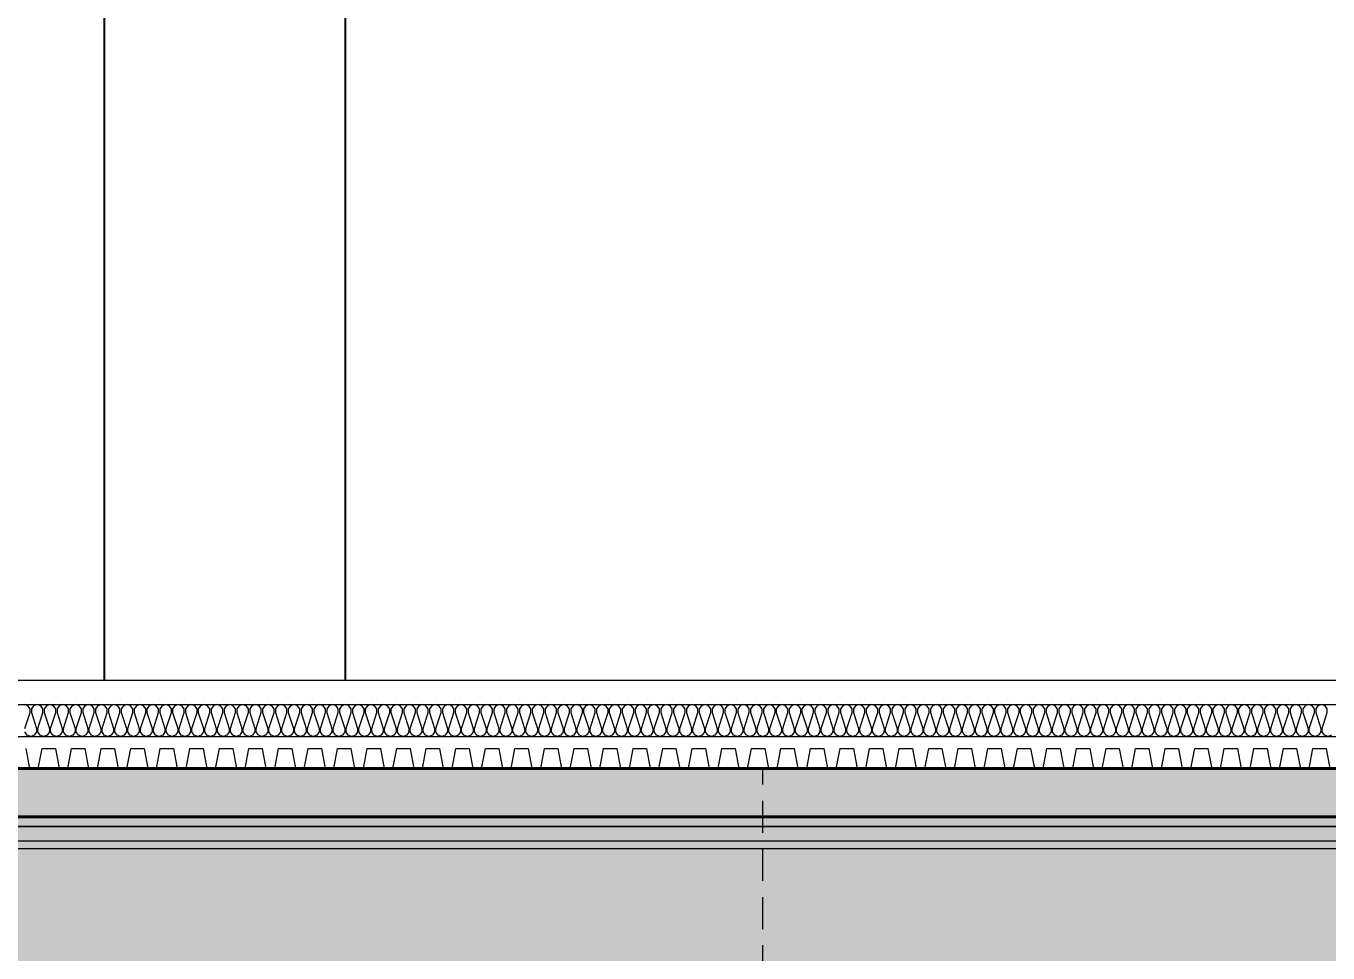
# Model space of a CAD drawing. Header units: millimetres. Extents: x 0 to 420000, y 0 to 297000.
# Drawn here: x 132773 to 140883, y 22752 to 28526 of the extents above; entities that cross this region are included whole.
import ezdxf
from ezdxf.enums import TextEntityAlignment as Align

# ---------------------------------------------------------------- set-up
doc = ezdxf.new("R2010")
doc.units = ezdxf.units.MM
doc.linetypes.add('CEN', pattern=[62, 60, -1, 0, -1])
doc.linetypes.add('HIDDEN', pattern=[0.375, 0.25, -0.125])
for name, color, linetype, lineweight in [('A-AXIS-LINE', 1, 'CEN', 15), ('A-CONC-LIN1', 2, 'Continuous', 40), ('A-ELEV-LIN2', 7, 'Continuous', 25), ('A-SECT-LIN3', 255, 'Continuous', 18), ('A-XXXX-DRBD', 9, 'Continuous', 20), ('A-XXXX-FIN2', 6, 'Continuous', 20), ('A-XXXX-HATC', 8, 'Continuous', 18), ('A-XXXX-HID', 8, 'HIDDEN', 18), ('A-XXXX-INSL2', 8, 'Continuous', 18)]:
    doc.layers.add(name, color=color, linetype=linetype, lineweight=lineweight)
doc.layers.add('A-CONC-SOLD', color=253, linetype='CEN')
doc.layers.add('A-XXXX-SOLD', color=252, linetype='Continuous')
doc.layers.add('A-XXXX-NPLT', color=144, linetype='Continuous', lineweight=15, plot=False)
doc.styles.add('맑은고딕', font='')
doc.styles.get('맑은고딕').set_extended_font_data('Malgun Gothic')

# ---------------------------------------------------------------- blocks, each defined once
blk = doc.blocks.new('axis(211208)')
at = {"layer": 'A-AXIS-LINE', "ltscale": 1000}
for p, q in [((4631788.1, -441118.7), (4955413.1, -441118.7)), ((4631788.1, -442118.7), (4955413.1, -442118.7))]:
    blk.add_line(p, q, dxfattribs=at)
blk = doc.blocks.new('지하2층')
at = {"layer": 'A-CONC-SOLD'}
h = blk.add_hatch(color=256, dxfattribs=at)
h.dxf.hatch_style = 1
h.paths.add_polyline_path([(4879373.8, -392168.7), (4878973.8, -392168.7), (4878973.8, -391118.7), (4878823.8, -391118.7), (4878823.8, -391368.7), (4878373.8, -391368.7), (4878373.8, -392368.7), (4878323.8, -392368.7), (4878323.8, -393068.7), (4878673.8, -393068.7), (4878673.8, -401668.7), (4877923.8, -401668.7), (4877923.8, -401118.7), (4877723.8, -401118.7), (4877723.8, -401668.7), (4801523.8, -401668.7), (4801523.8, -401128.7), (4801323.8, -401128.7), (4801323.8, -401968.7), (4801493.8, -401968.7), (4801478.8, -401977.7), (4801478.8, -402318.7), (4759168.8, -402318.7), (4759168.8, -401977.7), (4759153.8, -401968.7), (4759323.8, -401968.7), (4759323.8, -401128.7), (4759123.8, -401128.7), (4759123.8, -401668.7), (4682923.8, -401668.7), (4682923.8, -401118.7), (4682723.8, -401118.7), (4682723.8, -401668.7), (4681973.8, -401668.7), (4681973.8, -393068.7), (4682323.8, -393068.7), (4682323.8, -392368.7), (4682273.8, -392368.7), (4682273.8, -391368.7), (4681823.8, -391368.7), (4681823.8, -391118.7), (4681673.8, -391118.7), (4681673.8, -392168.7), (4681273.8, -392168.7), (4681273.8, -401968.7), (4758323.8, -401968.7), (4758323.8, -402618.7), (4802323.8, -402618.7), (4802323.8, -401968.7), (4879373.8, -401968.7)])
at = {"layer": 'A-CONC-LIN1'}
for points in [[(4681673.8, -391118.7), (4681673.8, -392168.7), (4681273.8, -392168.7), (4681273.8, -401968.7), (4758323.8, -401968.7), (4758323.8, -402618.7), (4802323.8, -402618.7), (4802323.8, -401968.7), (4879373.8, -401968.7), (4879373.8, -392168.7), (4878973.8, -392168.7), (4878973.8, -391118.7)], [(4759123.8, -401668.7), (4682923.8, -401668.7), (4682923.8, -401118.7), (4682723.8, -401118.7), (4682723.8, -401668.7), (4681973.8, -401668.7), (4681973.8, -393068.7), (4682323.8, -393068.7), (4682323.8, -392368.7), (4682273.8, -392368.7), (4682273.8, -391368.7), (4681823.8, -391368.7), (4681823.8, -391118.7), (4681673.8, -391118.7)]]:
    blk.add_lwpolyline(points, dxfattribs=at)
at = {"layer": 'A-ELEV-LIN2'}
for p, q in [((4703573.8, -401118.7), (4703573.8, -392868.7)), ((4705073.8, -401118.7), (4705073.8, -392868.7))]:
    blk.add_line(p, q, dxfattribs=at)
at = {"layer": 'A-XXXX-DRBD'}
blk.add_lwpolyline([(4703083.2, -401543.7), (4703106.5, -401668.7), (4703161.1, -401668.7), (4703184.4, -401543.7), (4703267.3, -401543.7), (4703290.6, -401668.7), (4703345.2, -401668.7), (4703368.5, -401543.7), (4703451.3, -401543.7), (4703474.7, -401668.7), (4703529.3, -401668.7), (4703552.6, -401543.7), (4703635.4, -401543.7), (4703658.7, -401668.7), (4703713.4, -401668.7), (4703736.7, -401543.7), (4703819.5, -401543.7), (4703842.8, -401668.7), (4703897.5, -401668.7), (4703920.8, -401543.7), (4704003.6, -401543.7), (4704026.9, -401668.7), (4704081.6, -401668.7), (4704104.9, -401543.7), (4704187.7, -401543.7), (4704211, -401668.7), (4704265.7, -401668.7), (4704289, -401543.7), (4704371.8, -401543.7), (4704395.1, -401668.7), (4704449.7, -401668.7), (4704473.1, -401543.7), (4704555.9, -401543.7), (4704579.2, -401668.7), (4704633.8, -401668.7), (4704657.1, -401543.7), (4704740, -401543.7), (4704763.3, -401668.7), (4704817.9, -401668.7), (4704841.2, -401543.7), (4704924.1, -401543.7), (4704947.4, -401668.7), (4705002, -401668.7), (4705025.3, -401543.7), (4705108.1, -401543.7), (4705131.5, -401668.7), (4705186.1, -401668.7), (4705209.4, -401543.7), (4705292.2, -401543.7), (4705315.5, -401668.7), (4705370.2, -401668.7), (4705393.5, -401543.7), (4705476.3, -401543.7), (4705499.6, -401668.7), (4705554.3, -401668.7), (4705577.6, -401543.7), (4705660.4, -401543.7), (4705683.7, -401668.7), (4705738.4, -401668.7), (4705761.7, -401543.7), (4705844.5, -401543.7), (4705867.8, -401668.7), (4705922.5, -401668.7), (4705945.8, -401543.7), (4706028.6, -401543.7), (4706051.9, -401668.7), (4706106.5, -401668.7), (4706129.9, -401543.7), (4706212.7, -401543.7), (4706236, -401668.7), (4706290.6, -401668.7), (4706313.9, -401543.7), (4706396.8, -401543.7), (4706420.1, -401668.7), (4706474.7, -401668.7), (4706498, -401543.7), (4706580.9, -401543.7), (4706604.2, -401668.7), (4706658.8, -401668.7), (4706682.1, -401543.7), (4706764.9, -401543.7), (4706788.3, -401668.7), (4706842.9, -401668.7), (4706866.2, -401543.7), (4706949, -401543.7), (4706972.3, -401668.7), (4707027, -401668.7), (4707050.3, -401543.7), (4707133.1, -401543.7), (4707156.4, -401668.7), (4707211.1, -401668.7), (4707234.4, -401543.7), (4707317.2, -401543.7), (4707340.5, -401668.7), (4707395.2, -401668.7), (4707418.5, -401543.7), (4707501.3, -401543.7), (4707524.6, -401668.7), (4707579.3, -401668.7), (4707602.6, -401543.7), (4707685.4, -401543.7), (4707708.7, -401668.7), (4707763.3, -401668.7), (4707786.7, -401543.7), (4707869.5, -401543.7), (4707892.8, -401668.7), (4707947.4, -401668.7), (4707970.7, -401543.7), (4708053.6, -401543.7), (4708076.9, -401668.7), (4708131.5, -401668.7), (4708154.8, -401543.7), (4708237.7, -401543.7), (4708261, -401668.7), (4708315.6, -401668.7), (4708338.9, -401543.7), (4708421.7, -401543.7), (4708445.1, -401668.7), (4708499.7, -401668.7), (4708523, -401543.7), (4708605.8, -401543.7), (4708629.2, -401668.7), (4708683.8, -401668.7), (4708707.1, -401543.7), (4708789.9, -401543.7), (4708813.2, -401668.7), (4708867.9, -401668.7), (4708891.2, -401543.7), (4708974, -401543.7), (4708997.3, -401668.7), (4709052, -401668.7), (4709075.3, -401543.7), (4709158.1, -401543.7), (4709181.4, -401668.7), (4709236.1, -401668.7), (4709259.4, -401543.7), (4709342.2, -401543.7), (4709365.5, -401668.7), (4709420.1, -401668.7), (4709443.5, -401543.7), (4709526.3, -401543.7), (4709549.6, -401668.7), (4709604.2, -401668.7), (4709627.6, -401543.7), (4709710.4, -401543.7), (4709733.7, -401668.7), (4709788.3, -401668.7), (4709811.6, -401543.7), (4709894.5, -401543.7), (4709917.8, -401668.7), (4709972.4, -401668.7), (4709995.7, -401543.7), (4710078.6, -401543.7), (4710101.9, -401668.7), (4710156.5, -401668.7), (4710179.8, -401543.7), (4710262.6, -401543.7), (4710286, -401668.7), (4710340.6, -401668.7), (4710363.9, -401543.7), (4710446.7, -401543.7), (4710470, -401668.7), (4710524.7, -401668.7), (4710548, -401543.7), (4710630.8, -401543.7), (4710654.1, -401668.7), (4710708.8, -401668.7), (4710732.1, -401543.7), (4710814.9, -401543.7), (4710838.2, -401668.7), (4710892.9, -401668.7), (4710916.2, -401543.7), (4710999, -401543.7), (4711022.3, -401668.7), (4711077, -401668.7), (4711100.3, -401543.7), (4711183.1, -401543.7), (4711206.4, -401668.7)], dxfattribs=at)
at = {"layer": 'A-XXXX-FIN2'}
blk.add_lwpolyline([(4683073.8, -401118.7), (4759113.8, -401118.7)], dxfattribs=at)
at = {"layer": 'A-XXXX-INSL2'}
for points in [[(4682923.8, -401268.7), (4759113.8, -401268.7)], [(4711215.8, -401460.7), (4711193.8, -401468.7), (4711171.8, -401460.7), (4711157.8, -401440.7), (4711157.8, -401418.7), (4711189.8, -401318.7), (4711189.8, -401296.7), (4711175.8, -401276.7), (4711153.8, -401268.7), (4711131.8, -401276.7), (4711117.8, -401296.7), (4711117.8, -401318.7), (4711149.8, -401418.7), (4711149.8, -401440.7), (4711135.8, -401460.7), (4711113.8, -401468.7), (4711091.8, -401460.7), (4711077.8, -401440.7), (4711077.8, -401418.7), (4711109.8, -401318.7), (4711109.8, -401296.7), (4711095.8, -401276.7), (4711073.8, -401268.7), (4711051.8, -401276.7), (4711037.8, -401296.7), (4711037.8, -401318.7), (4711069.8, -401418.7), (4711069.8, -401440.7), (4711055.8, -401460.7), (4711033.8, -401468.7), (4711011.8, -401460.7), (4710997.8, -401440.7), (4710997.8, -401418.7), (4711029.8, -401318.7), (4711029.8, -401296.7), (4711015.8, -401276.7), (4710993.8, -401268.7), (4710971.8, -401276.7), (4710957.8, -401296.7), (4710957.8, -401318.7), (4710989.8, -401418.7), (4710989.8, -401440.7), (4710975.8, -401460.7), (4710953.8, -401468.7), (4710931.8, -401460.7), (4710917.8, -401440.7), (4710917.8, -401418.7), (4710949.8, -401318.7), (4710949.8, -401296.7), (4710935.8, -401276.7), (4710913.8, -401268.7), (4710891.8, -401276.7), (4710877.8, -401296.7), (4710877.8, -401318.7), (4710909.8, -401418.7), (4710909.8, -401440.7), (4710895.8, -401460.7), (4710873.8, -401468.7), (4710851.8, -401460.7), (4710837.8, -401440.7), (4710837.8, -401418.7), (4710869.8, -401318.7), (4710869.8, -401296.7), (4710855.8, -401276.7), (4710833.8, -401268.7), (4710811.8, -401276.7), (4710797.8, -401296.7), (4710797.8, -401318.7), (4710829.8, -401418.7), (4710829.8, -401440.7), (4710815.8, -401460.7), (4710793.8, -401468.7), (4710771.8, -401460.7), (4710757.8, -401440.7), (4710757.8, -401418.7), (4710789.8, -401318.7), (4710789.8, -401296.7), (4710775.8, -401276.7), (4710753.8, -401268.7), (4710731.8, -401276.7), (4710717.8, -401296.7), (4710717.8, -401318.7), (4710749.8, -401418.7), (4710749.8, -401440.7), (4710735.8, -401460.7), (4710713.8, -401468.7), (4710691.8, -401460.7), (4710677.8, -401440.7), (4710677.8, -401418.7), (4710709.8, -401318.7), (4710709.8, -401296.7), (4710695.8, -401276.7), (4710673.8, -401268.7), (4710651.8, -401276.7), (4710637.8, -401296.7), (4710637.8, -401318.7), (4710669.8, -401418.7), (4710669.8, -401440.7), (4710655.8, -401460.7), (4710633.8, -401468.7), (4710611.8, -401460.7), (4710597.8, -401440.7), (4710597.8, -401418.7), (4710629.8, -401318.7), (4710629.8, -401296.7), (4710615.8, -401276.7), (4710593.8, -401268.7), (4710571.8, -401276.7), (4710557.8, -401296.7), (4710557.8, -401318.7), (4710589.8, -401418.7), (4710589.8, -401440.7), (4710575.8, -401460.7), (4710553.8, -401468.7), (4710531.8, -401460.7), (4710517.8, -401440.7), (4710517.8, -401418.7), (4710549.8, -401318.7), (4710549.8, -401296.7), (4710535.8, -401276.7), (4710513.8, -401268.7), (4710491.8, -401276.7), (4710477.8, -401296.7), (4710477.8, -401318.7), (4710509.8, -401418.7), (4710509.8, -401440.7), (4710495.8, -401460.7), (4710473.8, -401468.7), (4710451.8, -401460.7), (4710437.8, -401440.7), (4710437.8, -401418.7), (4710469.8, -401318.7), (4710469.8, -401296.7), (4710455.8, -401276.7), (4710433.8, -401268.7), (4710411.8, -401276.7), (4710397.8, -401296.7), (4710397.8, -401318.7), (4710429.8, -401418.7), (4710429.8, -401440.7), (4710415.8, -401460.7), (4710393.8, -401468.7), (4710371.8, -401460.7), (4710357.8, -401440.7), (4710357.8, -401418.7), (4710389.8, -401318.7), (4710389.8, -401296.7), (4710375.8, -401276.7), (4710353.8, -401268.7), (4710331.8, -401276.7), (4710317.8, -401296.7), (4710317.8, -401318.7), (4710349.8, -401418.7), (4710349.8, -401440.7), (4710335.8, -401460.7), (4710313.8, -401468.7), (4710291.8, -401460.7), (4710277.8, -401440.7), (4710277.8, -401418.7), (4710309.8, -401318.7), (4710309.8, -401296.7), (4710295.8, -401276.7), (4710273.8, -401268.7), (4710251.8, -401276.7), (4710237.8, -401296.7), (4710237.8, -401318.7), (4710269.8, -401418.7), (4710269.8, -401440.7), (4710255.8, -401460.7), (4710233.8, -401468.7), (4710211.8, -401460.7), (4710197.8, -401440.7), (4710197.8, -401418.7), (4710229.8, -401318.7), (4710229.8, -401296.7), (4710215.8, -401276.7), (4710193.8, -401268.7), (4710171.8, -401276.7), (4710157.8, -401296.7), (4710157.8, -401318.7), (4710189.8, -401418.7), (4710189.8, -401440.7), (4710175.8, -401460.7), (4710153.8, -401468.7), (4710131.8, -401460.7), (4710117.8, -401440.7), (4710117.8, -401418.7), (4710149.8, -401318.7), (4710149.8, -401296.7), (4710135.8, -401276.7), (4710113.8, -401268.7), (4710091.8, -401276.7), (4710077.8, -401296.7), (4710077.8, -401318.7), (4710109.8, -401418.7), (4710109.8, -401440.7), (4710095.8, -401460.7), (4710073.8, -401468.7), (4710051.8, -401460.7), (4710037.8, -401440.7), (4710037.8, -401418.7), (4710069.8, -401318.7), (4710069.8, -401296.7), (4710055.8, -401276.7), (4710033.8, -401268.7), (4710011.8, -401276.7), (4709997.8, -401296.7), (4709997.8, -401318.7), (4710029.8, -401418.7), (4710029.8, -401440.7), (4710015.8, -401460.7), (4709993.8, -401468.7), (4709971.8, -401460.7), (4709957.8, -401440.7), (4709957.8, -401418.7), (4709989.8, -401318.7), (4709989.8, -401296.7), (4709975.8, -401276.7), (4709953.8, -401268.7), (4709931.8, -401276.7), (4709917.8, -401296.7), (4709917.8, -401318.7), (4709949.8, -401418.7), (4709949.8, -401440.7), (4709935.8, -401460.7), (4709913.8, -401468.7), (4709891.8, -401460.7), (4709877.8, -401440.7), (4709877.8, -401418.7), (4709909.8, -401318.7), (4709909.8, -401296.7), (4709895.8, -401276.7), (4709873.8, -401268.7), (4709851.8, -401276.7), (4709837.8, -401296.7), (4709837.8, -401318.7), (4709869.8, -401418.7), (4709869.8, -401440.7), (4709855.8, -401460.7), (4709833.8, -401468.7), (4709811.8, -401460.7), (4709797.8, -401440.7), (4709797.8, -401418.7), (4709829.8, -401318.7), (4709829.8, -401296.7), (4709815.8, -401276.7), (4709793.8, -401268.7), (4709771.8, -401276.7), (4709757.8, -401296.7), (4709757.8, -401318.7), (4709789.8, -401418.7), (4709789.8, -401440.7), (4709775.8, -401460.7), (4709753.8, -401468.7), (4709731.8, -401460.7), (4709717.8, -401440.7), (4709717.8, -401418.7), (4709749.8, -401318.7), (4709749.8, -401296.7), (4709735.8, -401276.7), (4709713.8, -401268.7), (4709691.8, -401276.7), (4709677.8, -401296.7), (4709677.8, -401318.7), (4709709.8, -401418.7), (4709709.8, -401440.7), (4709695.8, -401460.7), (4709673.8, -401468.7), (4709651.8, -401460.7), (4709637.8, -401440.7), (4709637.8, -401418.7), (4709669.8, -401318.7), (4709669.8, -401296.7), (4709655.8, -401276.7), (4709633.8, -401268.7), (4709611.8, -401276.7), (4709597.8, -401296.7), (4709597.8, -401318.7), (4709629.8, -401418.7), (4709629.8, -401440.7), (4709615.8, -401460.7), (4709593.8, -401468.7), (4709571.8, -401460.7), (4709557.8, -401440.7), (4709557.8, -401418.7), (4709589.8, -401318.7), (4709589.8, -401296.7), (4709575.8, -401276.7), (4709553.8, -401268.7), (4709531.8, -401276.7), (4709517.8, -401296.7), (4709517.8, -401318.7), (4709549.8, -401418.7), (4709549.8, -401440.7), (4709535.8, -401460.7), (4709513.8, -401468.7), (4709491.8, -401460.7), (4709477.8, -401440.7), (4709477.8, -401418.7), (4709509.8, -401318.7), (4709509.8, -401296.7), (4709495.8, -401276.7), (4709473.8, -401268.7), (4709451.8, -401276.7), (4709437.8, -401296.7), (4709437.8, -401318.7), (4709469.8, -401418.7), (4709469.8, -401440.7), (4709455.8, -401460.7), (4709433.8, -401468.7), (4709411.8, -401460.7), (4709397.8, -401440.7), (4709397.8, -401418.7), (4709429.8, -401318.7), (4709429.8, -401296.7), (4709415.8, -401276.7), (4709393.8, -401268.7), (4709371.8, -401276.7), (4709357.8, -401296.7), (4709357.8, -401318.7), (4709389.8, -401418.7), (4709389.8, -401440.7), (4709375.8, -401460.7), (4709353.8, -401468.7), (4709331.8, -401460.7), (4709317.8, -401440.7), (4709317.8, -401418.7), (4709349.8, -401318.7), (4709349.8, -401296.7), (4709335.8, -401276.7), (4709313.8, -401268.7), (4709291.8, -401276.7), (4709277.8, -401296.7), (4709277.8, -401318.7), (4709309.8, -401418.7), (4709309.8, -401440.7), (4709295.8, -401460.7), (4709273.8, -401468.7), (4709251.8, -401460.7), (4709237.8, -401440.7), (4709237.8, -401418.7), (4709269.8, -401318.7), (4709269.8, -401296.7), (4709255.8, -401276.7), (4709233.8, -401268.7), (4709211.8, -401276.7), (4709197.8, -401296.7), (4709197.8, -401318.7), (4709229.8, -401418.7), (4709229.8, -401440.7), (4709215.8, -401460.7), (4709193.8, -401468.7), (4709171.8, -401460.7), (4709157.8, -401440.7), (4709157.8, -401418.7), (4709189.8, -401318.7), (4709189.8, -401296.7), (4709175.8, -401276.7), (4709153.8, -401268.7), (4709131.8, -401276.7), (4709117.8, -401296.7), (4709117.8, -401318.7), (4709149.8, -401418.7), (4709149.8, -401440.7), (4709135.8, -401460.7), (4709113.8, -401468.7), (4709091.8, -401460.7), (4709077.8, -401440.7), (4709077.8, -401418.7), (4709109.8, -401318.7), (4709109.8, -401296.7), (4709095.8, -401276.7), (4709073.8, -401268.7), (4709051.8, -401276.7), (4709037.8, -401296.7), (4709037.8, -401318.7), (4709069.8, -401418.7), (4709069.8, -401440.7), (4709055.8, -401460.7), (4709033.8, -401468.7), (4709011.8, -401460.7), (4708997.8, -401440.7), (4708997.8, -401418.7), (4709029.8, -401318.7), (4709029.8, -401296.7), (4709015.8, -401276.7), (4708993.8, -401268.7), (4708971.8, -401276.7), (4708957.8, -401296.7), (4708957.8, -401318.7), (4708989.8, -401418.7), (4708989.8, -401440.7), (4708975.8, -401460.7), (4708953.8, -401468.7), (4708931.8, -401460.7), (4708917.8, -401440.7), (4708917.8, -401418.7), (4708949.8, -401318.7), (4708949.8, -401296.7), (4708935.8, -401276.7), (4708913.8, -401268.7), (4708891.8, -401276.7), (4708877.8, -401296.7), (4708877.8, -401318.7), (4708909.8, -401418.7), (4708909.8, -401440.7), (4708895.8, -401460.7), (4708873.8, -401468.7), (4708851.8, -401460.7), (4708837.8, -401440.7), (4708837.8, -401418.7), (4708869.8, -401318.7), (4708869.8, -401296.7), (4708855.8, -401276.7), (4708833.8, -401268.7), (4708811.8, -401276.7), (4708797.8, -401296.7), (4708797.8, -401318.7), (4708829.8, -401418.7), (4708829.8, -401440.7), (4708815.8, -401460.7), (4708793.8, -401468.7), (4708771.8, -401460.7), (4708757.8, -401440.7), (4708757.8, -401418.7), (4708789.8, -401318.7), (4708789.8, -401296.7), (4708775.8, -401276.7), (4708753.8, -401268.7), (4708731.8, -401276.7), (4708717.8, -401296.7), (4708717.8, -401318.7), (4708749.8, -401418.7), (4708749.8, -401440.7), (4708735.8, -401460.7), (4708713.8, -401468.7), (4708691.8, -401460.7), (4708677.8, -401440.7), (4708677.8, -401418.7), (4708709.8, -401318.7), (4708709.8, -401296.7), (4708695.8, -401276.7), (4708673.8, -401268.7), (4708651.8, -401276.7), (4708637.8, -401296.7), (4708637.8, -401318.7), (4708669.8, -401418.7), (4708669.8, -401440.7), (4708655.8, -401460.7), (4708633.8, -401468.7), (4708611.8, -401460.7), (4708597.8, -401440.7), (4708597.8, -401418.7), (4708629.8, -401318.7), (4708629.8, -401296.7), (4708615.8, -401276.7), (4708593.8, -401268.7), (4708571.8, -401276.7), (4708557.8, -401296.7), (4708557.8, -401318.7), (4708589.8, -401418.7), (4708589.8, -401440.7), (4708575.8, -401460.7), (4708553.8, -401468.7), (4708531.8, -401460.7), (4708517.8, -401440.7), (4708517.8, -401418.7), (4708549.8, -401318.7), (4708549.8, -401296.7), (4708535.8, -401276.7), (4708513.8, -401268.7), (4708491.8, -401276.7), (4708477.8, -401296.7), (4708477.8, -401318.7), (4708509.8, -401418.7), (4708509.8, -401440.7), (4708495.8, -401460.7), (4708473.8, -401468.7), (4708451.8, -401460.7), (4708437.8, -401440.7), (4708437.8, -401418.7), (4708469.8, -401318.7), (4708469.8, -401296.7), (4708455.8, -401276.7), (4708433.8, -401268.7), (4708411.8, -401276.7), (4708397.8, -401296.7), (4708397.8, -401318.7), (4708429.8, -401418.7), (4708429.8, -401440.7), (4708415.8, -401460.7), (4708393.8, -401468.7), (4708371.8, -401460.7), (4708357.8, -401440.7), (4708357.8, -401418.7), (4708389.8, -401318.7), (4708389.8, -401296.7), (4708375.8, -401276.7), (4708353.8, -401268.7), (4708331.8, -401276.7), (4708317.8, -401296.7), (4708317.8, -401318.7), (4708349.8, -401418.7), (4708349.8, -401440.7), (4708335.8, -401460.7), (4708313.8, -401468.7), (4708291.8, -401460.7), (4708277.8, -401440.7), (4708277.8, -401418.7), (4708309.8, -401318.7), (4708309.8, -401296.7), (4708295.8, -401276.7), (4708273.8, -401268.7), (4708251.8, -401276.7), (4708237.8, -401296.7), (4708237.8, -401318.7), (4708269.8, -401418.7), (4708269.8, -401440.7), (4708255.8, -401460.7), (4708233.8, -401468.7), (4708211.8, -401460.7), (4708197.8, -401440.7), (4708197.8, -401418.7), (4708229.8, -401318.7), (4708229.8, -401296.7), (4708215.8, -401276.7), (4708193.8, -401268.7), (4708171.8, -401276.7), (4708157.8, -401296.7), (4708157.8, -401318.7), (4708189.8, -401418.7), (4708189.8, -401440.7), (4708175.8, -401460.7), (4708153.8, -401468.7), (4708131.8, -401460.7), (4708117.8, -401440.7), (4708117.8, -401418.7), (4708149.8, -401318.7), (4708149.8, -401296.7), (4708135.8, -401276.7), (4708113.8, -401268.7), (4708091.8, -401276.7), (4708077.8, -401296.7), (4708077.8, -401318.7), (4708109.8, -401418.7), (4708109.8, -401440.7), (4708095.8, -401460.7), (4708073.8, -401468.7), (4708051.8, -401460.7), (4708037.8, -401440.7), (4708037.8, -401418.7), (4708069.8, -401318.7), (4708069.8, -401296.7), (4708055.8, -401276.7), (4708033.8, -401268.7), (4708011.8, -401276.7), (4707997.8, -401296.7), (4707997.8, -401318.7), (4708029.8, -401418.7), (4708029.8, -401440.7), (4708015.8, -401460.7), (4707993.8, -401468.7), (4707971.8, -401460.7), (4707957.8, -401440.7), (4707957.8, -401418.7), (4707989.8, -401318.7), (4707989.8, -401296.7), (4707975.8, -401276.7), (4707953.8, -401268.7), (4707931.8, -401276.7), (4707917.8, -401296.7), (4707917.8, -401318.7), (4707949.8, -401418.7), (4707949.8, -401440.7), (4707935.8, -401460.7), (4707913.8, -401468.7), (4707891.8, -401460.7), (4707877.8, -401440.7), (4707877.8, -401418.7), (4707909.8, -401318.7), (4707909.8, -401296.7), (4707895.8, -401276.7), (4707873.8, -401268.7), (4707851.8, -401276.7), (4707837.8, -401296.7), (4707837.8, -401318.7), (4707869.8, -401418.7), (4707869.8, -401440.7), (4707855.8, -401460.7), (4707833.8, -401468.7), (4707811.8, -401460.7), (4707797.8, -401440.7), (4707797.8, -401418.7), (4707829.8, -401318.7), (4707829.8, -401296.7), (4707815.8, -401276.7), (4707793.8, -401268.7), (4707771.8, -401276.7), (4707757.8, -401296.7), (4707757.8, -401318.7), (4707789.8, -401418.7), (4707789.8, -401440.7), (4707775.8, -401460.7), (4707753.8, -401468.7), (4707731.8, -401460.7), (4707717.8, -401440.7), (4707717.8, -401418.7), (4707749.8, -401318.7), (4707749.8, -401296.7), (4707735.8, -401276.7), (4707713.8, -401268.7), (4707691.8, -401276.7), (4707677.8, -401296.7), (4707677.8, -401318.7), (4707709.8, -401418.7), (4707709.8, -401440.7), (4707695.8, -401460.7), (4707673.8, -401468.7), (4707651.8, -401460.7), (4707637.8, -401440.7), (4707637.8, -401418.7), (4707669.8, -401318.7), (4707669.8, -401296.7), (4707655.8, -401276.7), (4707633.8, -401268.7), (4707611.8, -401276.7), (4707597.8, -401296.7), (4707597.8, -401318.7), (4707629.8, -401418.7), (4707629.8, -401440.7), (4707615.8, -401460.7), (4707593.8, -401468.7), (4707571.8, -401460.7), (4707557.8, -401440.7), (4707557.8, -401418.7), (4707589.8, -401318.7), (4707589.8, -401296.7), (4707575.8, -401276.7), (4707553.8, -401268.7), (4707531.8, -401276.7), (4707517.8, -401296.7), (4707517.8, -401318.7), (4707549.8, -401418.7), (4707549.8, -401440.7), (4707535.8, -401460.7), (4707513.8, -401468.7), (4707491.8, -401460.7), (4707477.8, -401440.7), (4707477.8, -401418.7), (4707509.8, -401318.7), (4707509.8, -401296.7), (4707495.8, -401276.7), (4707473.8, -401268.7), (4707451.8, -401276.7), (4707437.8, -401296.7), (4707437.8, -401318.7), (4707469.8, -401418.7), (4707469.8, -401440.7), (4707455.8, -401460.7), (4707433.8, -401468.7), (4707411.8, -401460.7), (4707397.8, -401440.7), (4707397.8, -401418.7), (4707429.8, -401318.7), (4707429.8, -401296.7), (4707415.8, -401276.7), (4707393.8, -401268.7), (4707371.8, -401276.7), (4707357.8, -401296.7), (4707357.8, -401318.7), (4707389.8, -401418.7), (4707389.8, -401440.7), (4707375.8, -401460.7), (4707353.8, -401468.7), (4707331.8, -401460.7), (4707317.8, -401440.7), (4707317.8, -401418.7), (4707349.8, -401318.7), (4707349.8, -401296.7), (4707335.8, -401276.7), (4707313.8, -401268.7), (4707291.8, -401276.7), (4707277.8, -401296.7), (4707277.8, -401318.7), (4707309.8, -401418.7), (4707309.8, -401440.7), (4707295.8, -401460.7), (4707273.8, -401468.7), (4707251.8, -401460.7), (4707237.8, -401440.7), (4707237.8, -401418.7), (4707269.8, -401318.7), (4707269.8, -401296.7), (4707255.8, -401276.7), (4707233.8, -401268.7), (4707211.8, -401276.7), (4707197.8, -401296.7), (4707197.8, -401318.7), (4707229.8, -401418.7), (4707229.8, -401440.7), (4707215.8, -401460.7), (4707193.8, -401468.7), (4707171.8, -401460.7), (4707157.8, -401440.7), (4707157.8, -401418.7), (4707189.8, -401318.7), (4707189.8, -401296.7), (4707175.8, -401276.7), (4707153.8, -401268.7), (4707131.8, -401276.7), (4707117.8, -401296.7), (4707117.8, -401318.7), (4707149.8, -401418.7), (4707149.8, -401440.7), (4707135.8, -401460.7), (4707113.8, -401468.7), (4707091.8, -401460.7), (4707077.8, -401440.7), (4707077.8, -401418.7), (4707109.8, -401318.7), (4707109.8, -401296.7), (4707095.8, -401276.7), (4707073.8, -401268.7), (4707051.8, -401276.7), (4707037.8, -401296.7), (4707037.8, -401318.7), (4707069.8, -401418.7), (4707069.8, -401440.7), (4707055.8, -401460.7), (4707033.8, -401468.7), (4707011.8, -401460.7), (4706997.8, -401440.7), (4706997.8, -401418.7), (4707029.8, -401318.7), (4707029.8, -401296.7), (4707015.8, -401276.7), (4706993.8, -401268.7), (4706971.8, -401276.7), (4706957.8, -401296.7), (4706957.8, -401318.7), (4706989.8, -401418.7), (4706989.8, -401440.7), (4706975.8, -401460.7), (4706953.8, -401468.7), (4706931.8, -401460.7), (4706917.8, -401440.7), (4706917.8, -401418.7), (4706949.8, -401318.7), (4706949.8, -401296.7), (4706935.8, -401276.7), (4706913.8, -401268.7), (4706891.8, -401276.7), (4706877.8, -401296.7), (4706877.8, -401318.7), (4706909.8, -401418.7), (4706909.8, -401440.7), (4706895.8, -401460.7), (4706873.8, -401468.7), (4706851.8, -401460.7), (4706837.8, -401440.7), (4706837.8, -401418.7), (4706869.8, -401318.7), (4706869.8, -401296.7), (4706855.8, -401276.7), (4706833.8, -401268.7), (4706811.8, -401276.7), (4706797.8, -401296.7), (4706797.8, -401318.7), (4706829.8, -401418.7), (4706829.8, -401440.7), (4706815.8, -401460.7), (4706793.8, -401468.7), (4706771.8, -401460.7), (4706757.8, -401440.7), (4706757.8, -401418.7), (4706789.8, -401318.7), (4706789.8, -401296.7), (4706775.8, -401276.7), (4706753.8, -401268.7), (4706731.8, -401276.7), (4706717.8, -401296.7), (4706717.8, -401318.7), (4706749.8, -401418.7), (4706749.8, -401440.7), (4706735.8, -401460.7), (4706713.8, -401468.7), (4706691.8, -401460.7), (4706677.8, -401440.7), (4706677.8, -401418.7), (4706709.8, -401318.7), (4706709.8, -401296.7), (4706695.8, -401276.7), (4706673.8, -401268.7), (4706651.8, -401276.7), (4706637.8, -401296.7), (4706637.8, -401318.7), (4706669.8, -401418.7), (4706669.8, -401440.7), (4706655.8, -401460.7), (4706633.8, -401468.7), (4706611.8, -401460.7), (4706597.8, -401440.7), (4706597.8, -401418.7), (4706629.8, -401318.7), (4706629.8, -401296.7), (4706615.8, -401276.7), (4706593.8, -401268.7), (4706571.8, -401276.7), (4706557.8, -401296.7), (4706557.8, -401318.7), (4706589.8, -401418.7), (4706589.8, -401440.7), (4706575.8, -401460.7), (4706553.8, -401468.7), (4706531.8, -401460.7), (4706517.8, -401440.7), (4706517.8, -401418.7), (4706549.8, -401318.7), (4706549.8, -401296.7), (4706535.8, -401276.7), (4706513.8, -401268.7), (4706491.8, -401276.7), (4706477.8, -401296.7), (4706477.8, -401318.7), (4706509.8, -401418.7), (4706509.8, -401440.7), (4706495.8, -401460.7), (4706473.8, -401468.7), (4706451.8, -401460.7), (4706437.8, -401440.7), (4706437.8, -401418.7), (4706469.8, -401318.7), (4706469.8, -401296.7), (4706455.8, -401276.7), (4706433.8, -401268.7), (4706411.8, -401276.7), (4706397.8, -401296.7), (4706397.8, -401318.7), (4706429.8, -401418.7), (4706429.8, -401440.7), (4706415.8, -401460.7), (4706393.8, -401468.7), (4706371.8, -401460.7), (4706357.8, -401440.7), (4706357.8, -401418.7), (4706389.8, -401318.7), (4706389.8, -401296.7), (4706375.8, -401276.7), (4706353.8, -401268.7), (4706331.8, -401276.7), (4706317.8, -401296.7), (4706317.8, -401318.7), (4706349.8, -401418.7), (4706349.8, -401440.7), (4706335.8, -401460.7), (4706313.8, -401468.7), (4706291.8, -401460.7), (4706277.8, -401440.7), (4706277.8, -401418.7), (4706309.8, -401318.7), (4706309.8, -401296.7), (4706295.8, -401276.7), (4706273.8, -401268.7), (4706251.8, -401276.7), (4706237.8, -401296.7), (4706237.8, -401318.7), (4706269.8, -401418.7), (4706269.8, -401440.7), (4706255.8, -401460.7), (4706233.8, -401468.7), (4706211.8, -401460.7), (4706197.8, -401440.7), (4706197.8, -401418.7), (4706229.8, -401318.7), (4706229.8, -401296.7), (4706215.8, -401276.7), (4706193.8, -401268.7), (4706171.8, -401276.7), (4706157.8, -401296.7), (4706157.8, -401318.7), (4706189.8, -401418.7), (4706189.8, -401440.7), (4706175.8, -401460.7), (4706153.8, -401468.7), (4706131.8, -401460.7), (4706117.8, -401440.7), (4706117.8, -401418.7), (4706149.8, -401318.7), (4706149.8, -401296.7), (4706135.8, -401276.7), (4706113.8, -401268.7), (4706091.8, -401276.7), (4706077.8, -401296.7), (4706077.8, -401318.7), (4706109.8, -401418.7), (4706109.8, -401440.7), (4706095.8, -401460.7), (4706073.8, -401468.7), (4706051.8, -401460.7), (4706037.8, -401440.7), (4706037.8, -401418.7), (4706069.8, -401318.7), (4706069.8, -401296.7), (4706055.8, -401276.7), (4706033.8, -401268.7), (4706011.8, -401276.7), (4705997.8, -401296.7), (4705997.8, -401318.7), (4706029.8, -401418.7), (4706029.8, -401440.7), (4706015.8, -401460.7), (4705993.8, -401468.7), (4705971.8, -401460.7), (4705957.8, -401440.7), (4705957.8, -401418.7), (4705989.8, -401318.7), (4705989.8, -401296.7), (4705975.8, -401276.7), (4705953.8, -401268.7), (4705931.8, -401276.7), (4705917.8, -401296.7), (4705917.8, -401318.7), (4705949.8, -401418.7), (4705949.8, -401440.7), (4705935.8, -401460.7), (4705913.8, -401468.7), (4705891.8, -401460.7), (4705877.8, -401440.7), (4705877.8, -401418.7), (4705909.8, -401318.7), (4705909.8, -401296.7), (4705895.8, -401276.7), (4705873.8, -401268.7), (4705851.8, -401276.7), (4705837.8, -401296.7), (4705837.8, -401318.7), (4705869.8, -401418.7), (4705869.8, -401440.7), (4705855.8, -401460.7), (4705833.8, -401468.7), (4705811.8, -401460.7), (4705797.8, -401440.7), (4705797.8, -401418.7), (4705829.8, -401318.7), (4705829.8, -401296.7), (4705815.8, -401276.7), (4705793.8, -401268.7), (4705771.8, -401276.7), (4705757.8, -401296.7), (4705757.8, -401318.7), (4705789.8, -401418.7), (4705789.8, -401440.7), (4705775.8, -401460.7), (4705753.8, -401468.7), (4705731.8, -401460.7), (4705717.8, -401440.7), (4705717.8, -401418.7), (4705749.8, -401318.7), (4705749.8, -401296.7), (4705735.8, -401276.7), (4705713.8, -401268.7), (4705691.8, -401276.7), (4705677.8, -401296.7), (4705677.8, -401318.7), (4705709.8, -401418.7), (4705709.8, -401440.7), (4705695.8, -401460.7), (4705673.8, -401468.7), (4705651.8, -401460.7), (4705637.8, -401440.7), (4705637.8, -401418.7), (4705669.8, -401318.7), (4705669.8, -401296.7), (4705655.8, -401276.7), (4705633.8, -401268.7), (4705611.8, -401276.7), (4705597.8, -401296.7), (4705597.8, -401318.7), (4705629.8, -401418.7), (4705629.8, -401440.7), (4705615.8, -401460.7), (4705593.8, -401468.7), (4705571.8, -401460.7), (4705557.8, -401440.7), (4705557.8, -401418.7), (4705589.8, -401318.7), (4705589.8, -401296.7), (4705575.8, -401276.7), (4705553.8, -401268.7), (4705531.8, -401276.7), (4705517.8, -401296.7), (4705517.8, -401318.7), (4705549.8, -401418.7), (4705549.8, -401440.7), (4705535.8, -401460.7), (4705513.8, -401468.7), (4705491.8, -401460.7), (4705477.8, -401440.7), (4705477.8, -401418.7), (4705509.8, -401318.7), (4705509.8, -401296.7), (4705495.8, -401276.7), (4705473.8, -401268.7), (4705451.8, -401276.7), (4705437.8, -401296.7), (4705437.8, -401318.7), (4705469.8, -401418.7), (4705469.8, -401440.7), (4705455.8, -401460.7), (4705433.8, -401468.7), (4705411.8, -401460.7), (4705397.8, -401440.7), (4705397.8, -401418.7), (4705429.8, -401318.7), (4705429.8, -401296.7), (4705415.8, -401276.7), (4705393.8, -401268.7), (4705371.8, -401276.7), (4705357.8, -401296.7), (4705357.8, -401318.7), (4705389.8, -401418.7), (4705389.8, -401440.7), (4705375.8, -401460.7), (4705353.8, -401468.7), (4705331.8, -401460.7), (4705317.8, -401440.7), (4705317.8, -401418.7), (4705349.8, -401318.7), (4705349.8, -401296.7), (4705335.8, -401276.7), (4705313.8, -401268.7), (4705291.8, -401276.7), (4705277.8, -401296.7), (4705277.8, -401318.7), (4705309.8, -401418.7), (4705309.8, -401440.7), (4705295.8, -401460.7), (4705273.8, -401468.7), (4705251.8, -401460.7), (4705237.8, -401440.7), (4705237.8, -401418.7), (4705269.8, -401318.7), (4705269.8, -401296.7), (4705255.8, -401276.7), (4705233.8, -401268.7), (4705211.8, -401276.7), (4705197.8, -401296.7), (4705197.8, -401318.7), (4705229.8, -401418.7), (4705229.8, -401440.7), (4705215.8, -401460.7), (4705193.8, -401468.7), (4705171.8, -401460.7), (4705157.8, -401440.7), (4705157.8, -401418.7), (4705189.8, -401318.7), (4705189.8, -401296.7), (4705175.8, -401276.7), (4705153.8, -401268.7), (4705131.8, -401276.7), (4705117.8, -401296.7), (4705117.8, -401318.7), (4705149.8, -401418.7), (4705149.8, -401440.7), (4705135.8, -401460.7), (4705113.8, -401468.7), (4705091.8, -401460.7), (4705077.8, -401440.7), (4705077.8, -401418.7), (4705109.8, -401318.7), (4705109.8, -401296.7), (4705095.8, -401276.7), (4705073.8, -401268.7), (4705051.8, -401276.7), (4705037.8, -401296.7), (4705037.8, -401318.7), (4705069.8, -401418.7), (4705069.8, -401440.7), (4705055.8, -401460.7), (4705033.8, -401468.7), (4705011.8, -401460.7), (4704997.8, -401440.7), (4704997.8, -401418.7), (4705029.8, -401318.7), (4705029.8, -401296.7), (4705015.8, -401276.7), (4704993.8, -401268.7), (4704971.8, -401276.7), (4704957.8, -401296.7), (4704957.8, -401318.7), (4704989.8, -401418.7), (4704989.8, -401440.7), (4704975.8, -401460.7), (4704953.8, -401468.7), (4704931.8, -401460.7), (4704917.8, -401440.7), (4704917.8, -401418.7), (4704949.8, -401318.7), (4704949.8, -401296.7), (4704935.8, -401276.7), (4704913.8, -401268.7), (4704891.8, -401276.7), (4704877.8, -401296.7), (4704877.8, -401318.7), (4704909.8, -401418.7), (4704909.8, -401440.7), (4704895.8, -401460.7), (4704873.8, -401468.7), (4704851.8, -401460.7), (4704837.8, -401440.7), (4704837.8, -401418.7), (4704869.8, -401318.7), (4704869.8, -401296.7), (4704855.8, -401276.7), (4704833.8, -401268.7), (4704811.8, -401276.7), (4704797.8, -401296.7), (4704797.8, -401318.7), (4704829.8, -401418.7), (4704829.8, -401440.7), (4704815.8, -401460.7), (4704793.8, -401468.7), (4704771.8, -401460.7), (4704757.8, -401440.7), (4704757.8, -401418.7), (4704789.8, -401318.7), (4704789.8, -401296.7), (4704775.8, -401276.7), (4704753.8, -401268.7), (4704731.8, -401276.7), (4704717.8, -401296.7), (4704717.8, -401318.7), (4704749.8, -401418.7), (4704749.8, -401440.7), (4704735.8, -401460.7), (4704713.8, -401468.7), (4704691.8, -401460.7), (4704677.8, -401440.7), (4704677.8, -401418.7), (4704709.8, -401318.7), (4704709.8, -401296.7), (4704695.8, -401276.7), (4704673.8, -401268.7), (4704651.8, -401276.7), (4704637.8, -401296.7), (4704637.8, -401318.7), (4704669.8, -401418.7), (4704669.8, -401440.7), (4704655.8, -401460.7), (4704633.8, -401468.7), (4704611.8, -401460.7), (4704597.8, -401440.7), (4704597.8, -401418.7), (4704629.8, -401318.7), (4704629.8, -401296.7), (4704615.8, -401276.7), (4704593.8, -401268.7), (4704571.8, -401276.7), (4704557.8, -401296.7), (4704557.8, -401318.7), (4704589.8, -401418.7), (4704589.8, -401440.7), (4704575.8, -401460.7), (4704553.8, -401468.7), (4704531.8, -401460.7), (4704517.8, -401440.7), (4704517.8, -401418.7), (4704549.8, -401318.7), (4704549.8, -401296.7), (4704535.8, -401276.7), (4704513.8, -401268.7), (4704491.8, -401276.7), (4704477.8, -401296.7), (4704477.8, -401318.7), (4704509.8, -401418.7), (4704509.8, -401440.7), (4704495.8, -401460.7), (4704473.8, -401468.7), (4704451.8, -401460.7), (4704437.8, -401440.7), (4704437.8, -401418.7), (4704469.8, -401318.7), (4704469.8, -401296.7), (4704455.8, -401276.7), (4704433.8, -401268.7), (4704411.8, -401276.7), (4704397.8, -401296.7), (4704397.8, -401318.7), (4704429.8, -401418.7), (4704429.8, -401440.7), (4704415.8, -401460.7), (4704393.8, -401468.7), (4704371.8, -401460.7), (4704357.8, -401440.7), (4704357.8, -401418.7), (4704389.8, -401318.7), (4704389.8, -401296.7), (4704375.8, -401276.7), (4704353.8, -401268.7), (4704331.8, -401276.7), (4704317.8, -401296.7), (4704317.8, -401318.7), (4704349.8, -401418.7), (4704349.8, -401440.7), (4704335.8, -401460.7), (4704313.8, -401468.7), (4704291.8, -401460.7), (4704277.8, -401440.7), (4704277.8, -401418.7), (4704309.8, -401318.7), (4704309.8, -401296.7), (4704295.8, -401276.7), (4704273.8, -401268.7), (4704251.8, -401276.7), (4704237.8, -401296.7), (4704237.8, -401318.7), (4704269.8, -401418.7), (4704269.8, -401440.7), (4704255.8, -401460.7), (4704233.8, -401468.7), (4704211.8, -401460.7), (4704197.8, -401440.7), (4704197.8, -401418.7), (4704229.8, -401318.7), (4704229.8, -401296.7), (4704215.8, -401276.7), (4704193.8, -401268.7), (4704171.8, -401276.7), (4704157.8, -401296.7), (4704157.8, -401318.7), (4704189.8, -401418.7), (4704189.8, -401440.7), (4704175.8, -401460.7), (4704153.8, -401468.7), (4704131.8, -401460.7), (4704117.8, -401440.7), (4704117.8, -401418.7), (4704149.8, -401318.7), (4704149.8, -401296.7), (4704135.8, -401276.7), (4704113.8, -401268.7), (4704091.8, -401276.7), (4704077.8, -401296.7), (4704077.8, -401318.7), (4704109.8, -401418.7), (4704109.8, -401440.7), (4704095.8, -401460.7), (4704073.8, -401468.7), (4704051.8, -401460.7), (4704037.8, -401440.7), (4704037.8, -401418.7), (4704069.8, -401318.7), (4704069.8, -401296.7), (4704055.8, -401276.7), (4704033.8, -401268.7), (4704011.8, -401276.7), (4703997.8, -401296.7), (4703997.8, -401318.7), (4704029.8, -401418.7), (4704029.8, -401440.7), (4704015.8, -401460.7), (4703993.8, -401468.7), (4703971.8, -401460.7), (4703957.8, -401440.7), (4703957.8, -401418.7), (4703989.8, -401318.7), (4703989.8, -401296.7), (4703975.8, -401276.7), (4703953.8, -401268.7), (4703931.8, -401276.7), (4703917.8, -401296.7), (4703917.8, -401318.7), (4703949.8, -401418.7), (4703949.8, -401440.7), (4703935.8, -401460.7), (4703913.8, -401468.7), (4703891.8, -401460.7), (4703877.8, -401440.7), (4703877.8, -401418.7), (4703909.8, -401318.7), (4703909.8, -401296.7), (4703895.8, -401276.7), (4703873.8, -401268.7), (4703851.8, -401276.7), (4703837.8, -401296.7), (4703837.8, -401318.7), (4703869.8, -401418.7), (4703869.8, -401440.7), (4703855.8, -401460.7), (4703833.8, -401468.7), (4703811.8, -401460.7), (4703797.8, -401440.7), (4703797.8, -401418.7), (4703829.8, -401318.7), (4703829.8, -401296.7), (4703815.8, -401276.7), (4703793.8, -401268.7), (4703771.8, -401276.7), (4703757.8, -401296.7), (4703757.8, -401318.7), (4703789.8, -401418.7), (4703789.8, -401440.7), (4703775.8, -401460.7), (4703753.8, -401468.7), (4703731.8, -401460.7), (4703717.8, -401440.7), (4703717.8, -401418.7), (4703749.8, -401318.7), (4703749.8, -401296.7), (4703735.8, -401276.7), (4703713.8, -401268.7), (4703691.8, -401276.7), (4703677.8, -401296.7), (4703677.8, -401318.7), (4703709.8, -401418.7), (4703709.8, -401440.7), (4703695.8, -401460.7), (4703673.8, -401468.7), (4703651.8, -401460.7), (4703637.8, -401440.7), (4703637.8, -401418.7), (4703669.8, -401318.7), (4703669.8, -401296.7), (4703655.8, -401276.7), (4703633.8, -401268.7), (4703611.8, -401276.7), (4703597.8, -401296.7), (4703597.8, -401318.7), (4703629.8, -401418.7), (4703629.8, -401440.7), (4703615.8, -401460.7), (4703593.8, -401468.7), (4703571.8, -401460.7), (4703557.8, -401440.7), (4703557.8, -401418.7), (4703589.8, -401318.7), (4703589.8, -401296.7), (4703575.8, -401276.7), (4703553.8, -401268.7), (4703531.8, -401276.7), (4703517.8, -401296.7), (4703517.8, -401318.7), (4703549.8, -401418.7), (4703549.8, -401440.7), (4703535.8, -401460.7), (4703513.8, -401468.7), (4703491.8, -401460.7), (4703477.8, -401440.7), (4703477.8, -401418.7), (4703509.8, -401318.7), (4703509.8, -401296.7), (4703495.8, -401276.7), (4703473.8, -401268.7), (4703451.8, -401276.7), (4703437.8, -401296.7), (4703437.8, -401318.7), (4703469.8, -401418.7), (4703469.8, -401440.7), (4703455.8, -401460.7), (4703433.8, -401468.7), (4703411.8, -401460.7), (4703397.8, -401440.7), (4703397.8, -401418.7), (4703429.8, -401318.7), (4703429.8, -401296.7), (4703415.8, -401276.7), (4703393.8, -401268.7), (4703371.8, -401276.7), (4703357.8, -401296.7), (4703357.8, -401318.7), (4703389.8, -401418.7), (4703389.8, -401440.7), (4703375.8, -401460.7), (4703353.8, -401468.7), (4703331.8, -401460.7), (4703317.8, -401440.7), (4703317.8, -401418.7), (4703349.8, -401318.7), (4703349.8, -401296.7), (4703335.8, -401276.7), (4703313.8, -401268.7), (4703291.8, -401276.7), (4703277.8, -401296.7), (4703277.8, -401318.7), (4703309.8, -401418.7), (4703309.8, -401440.7), (4703295.8, -401460.7), (4703273.8, -401468.7), (4703251.8, -401460.7), (4703237.8, -401440.7), (4703237.8, -401418.7), (4703269.8, -401318.7), (4703269.8, -401296.7), (4703255.8, -401276.7), (4703233.8, -401268.7), (4703211.8, -401276.7), (4703197.8, -401296.7), (4703197.8, -401318.7), (4703229.8, -401418.7), (4703229.8, -401440.7), (4703215.8, -401460.7), (4703193.8, -401468.7), (4703171.8, -401460.7), (4703157.8, -401440.7), (4703157.8, -401418.7), (4703189.8, -401318.7), (4703189.8, -401296.7), (4703175.8, -401276.7), (4703153.8, -401268.7), (4703131.8, -401276.7), (4703117.8, -401296.7), (4703117.8, -401318.7), (4703149.8, -401418.7), (4703149.8, -401440.7), (4703135.8, -401460.7), (4703113.8, -401468.7), (4703091.8, -401460.7), (4703077.8, -401440.7)], [(4703077.8, -401418.7), (4703109.8, -401318.7), (4703109.8, -401296.7), (4703095.8, -401276.7), (4703073.8, -401268.7)], [(4682923.8, -401468.7), (4759113.8, -401468.7)]]:
    blk.add_lwpolyline(points, dxfattribs=at)
blk = doc.blocks.new('PF1_2')
at = {"layer": 'A-XXXX-HID', "color": 0, "ltscale": 800}
blk.add_lwpolyline([(-3350, 0), (-3350, -3100), (3350, -3100), (3350, 0)], close=True, dxfattribs=at)
at = {"layer": 'A-XXXX-NPLT', "style": '맑은고딕'}
blk.add_text('PF1(H:3100)', height=500, dxfattribs=at).set_placement((-1480.1, -2844.6), align=Align.MIDDLE)

msp = doc.modelspace()

# ---------------------------------------------------------------- hatches: boundary and pattern name
at = {"layer": 'A-XXXX-HATC'}
h = msp.add_hatch(dxfattribs=at)
h.set_pattern_fill('DOTS', color=256, scale=10)
h.set_pattern_definition([(0, (0, -50), (7.9375, 15.875), [0, -15.875])])
h.paths.add_polyline_path([(188012.5, 23540), (110962.5, 23540), (110962.5, 23600), (188012.5, 23600)])
h = msp.add_hatch(dxfattribs=at)
h.set_pattern_fill('돌01', color=256, scale=200)
h.set_pattern_definition([(0, (40, -50), (200, 200), [60, -140]), (0, (160, -30), (200, 200), [50, -150]), (0, (150, -20), (200, 200), [40, -160]), (0, (90, 30), (200, 200), [30, -30, 40, -100]), (0, (90, 40), (200, 200), [40, -10, 50, -100]), (0, (0, 80), (200, 200), [50, -150]), (0, (190, 90), (200, 200), [50, -150]), (90, (0, -10), (-200, 200), [30, -170]), (90, (30, 140), (-200, 200), [20, -180]), (90, (40, -50), (-200, 200), [30, -170]), (90, (60, 130), (-200, 200), [10, -190]), (90, (70, 50), (-200, 200), [30, -170]), (90, (90, -20), (-200, 200), [50, -150]), (90, (110, 120), (-200, 200), [30, -170]), (90, (130, 40), (-200, 200), [40, -160]), (90, (140, 40), (-200, 200), [40, -160]), (90, (160, -50), (-200, 200), [20, -180]), (90, (190, -20), (-200, 200), [50, -150]), (45, (20, -30), (0, 200), [84.8528, -197.98991]), (45, (40, -20), (0, 200), [42.4264, -240.41631]), (45, (130, 90), (0, 200), [56.56854, -226.27417]), (45, (130, 100), (0, 200), [42.4264, -240.41631]), (135, (60, 80), (-200, 2e-14), [14.1422, -268.70051]), (135, (20, -30), (-200, 2e-14), [28.2842, -254.55851]), (135, (80, 30), (-200, 2e-14), [28.2842, -254.55851]), (135, (130, 80), (-200, 2e-14), [28.2842, -254.55851]), (135, (190, 120), (-200, 2e-14), [42.4264, -240.41631]), (135, (190, 110), (-200, 2e-14), [28.2842, -254.55851]), (135, (180, 130), (-200, 2e-14), [28.2842, -254.55851]), (135, (120, -50), (-200, 2e-14), [42.4264, -240.41631]), (26.56505, (180, 70), (200, 8e-08), [22.36, -424.8536]), (26.56505, (130, 20), (200, 8e-08), [22.36, -424.8536]), (26.56505, (60, 80), (200, 8e-08), [44.72, -402.4936]), (26.56505, (70, 130), (200, 8e-08), [44.72, -402.4936]), (26.56505, (70, 80), (200, 8e-08), [44.72, -402.4936]), (26.56505, (190, 120), (200, 8e-08), [44.72, -402.4936]), (26.56505, (0, 20), (200, 8e-08), [67.082, -380.1316]), (26.56505, (0, 30), (200, 8e-08), [67.082, -380.1316]), (26.56505, (0, 110), (200, 8e-08), [67.082, -380.1316]), (63.43495, (100, 100), (1e-08, 200), [22.36, -424.8536]), (63.43495, (190, 90), (1e-08, 200), [22.36, -268.3336, 44.72, -111.8]), (63.43495, (170, 70), (1e-08, 200), [44.72, -402.4936]), (63.43495, (50, 90), (1e-08, 200), [44.72, -402.4936]), (63.43495, (40, 90), (1e-08, 200), [44.72, -402.4936]), (63.43495, (110, 110), (1e-08, 200), [67.082, -380.1316]), (116.56505, (60, 60), (-8e-08, 200), [22.36, -424.8536]), (116.56505, (190, 40), (-8e-08, 200), [22.36, -424.8536]), (116.56505, (150, -20), (-8e-08, 200), [44.72, -402.4936]), (116.56505, (140, -10), (-8e-08, 200), [44.72, -402.4936]), (116.56505, (160, 130), (-8e-08, 200), [44.72, -402.4936]), (116.56505, (0, 30), (-8e-08, 200), [44.72, -402.4936]), (116.56505, (100, -50), (-8e-08, 200), [67.082, -380.1316]), (153.43495, (170, 70), (-200, 1e-08), [44.72, -402.4936]), (153.43495, (180, 60), (-200, 1e-08), [44.72, -402.4936]), (153.43495, (30, -40), (-200, 1e-08), [22.36, -424.8536]), (153.43495, (90, 40), (-200, 1e-08), [22.36, -424.8536]), (153.43495, (130, 100), (-200, 1e-08), [22.36, -424.8536])])
h.paths.add_polyline_path([(110962.5, 23540), (188012.5, 23540), (188012.5, 23400), (110962.5, 23400)])
at = {"layer": 'A-XXXX-SOLD'}
h = msp.add_hatch(color=256, dxfattribs=at)
h.dxf.hatch_style = 1
edge = h.paths.add_edge_path()
edge.add_line((188012.5, 23400), (110962.5, 23400))
edge.add_line((110962.5, 23400), (110962.5, 33150))
edge.add_line((110962.5, 33150), (101437.5, 33150))
edge.add_line((101437.5, 33150), (101437.5, 32915.6))
edge.add_arc((97287.5, -3706.2), 36856.3, 83.53481, 96.46519)
edge.add_line((93137.5, 32915.6), (93137.5, 33150))
edge.add_line((93137.5, 33150), (50200, 33150))
edge.add_line((50200, 33150), (50200, 14450))
edge.add_line((50200, 14450), (373825, 14450))
edge.add_line((373825, 14450), (373825, 33150))
edge.add_line((373825, 33150), (343047.9, 33150))
edge.add_line((343047.9, 33150), (343047.9, 32941.7))
edge.add_arc((327897.9, -517956.2), 551106.3, 88.424731, 91.575269)
edge.add_line((312747.9, 32941.7), (312747.9, 33150))
edge.add_line((312747.9, 33150), (309062.5, 33150))
edge.add_line((309062.5, 33150), (309062.5, 23400))
edge.add_line((309062.5, 23400), (232012.5, 23400))
edge.add_line((232012.5, 23400), (232012.5, 22750))
edge.add_line((232012.5, 22750), (188012.5, 22750))
edge.add_line((188012.5, 22750), (188012.5, 23400))

# ---------------------------------------------------------------- linework, layer by layer
at = {"layer": 'A-SECT-LIN3'}
msp.add_lwpolyline([(188012.5, 23540), (110962.5, 23540), (110962.5, 23600), (188012.5, 23600)], close=True, dxfattribs=at)
at = {"layer": 'A-XXXX-HATC'}
msp.add_lwpolyline([(110962.5, 23540), (188012.5, 23540), (188012.5, 23400), (110962.5, 23400)], close=True, dxfattribs=at)

# ---------------------------------------------------------------- block references
for name, p in [('지하2층', (-4570311.3, 425568.7)), ('PF1_2', (134012.5, 23900))]:
    msp.add_blockref(name, p)
at = {"layer": 'A-AXIS-LINE'}
msp.add_blockref('axis(211208)', (-4581588.1, 465568.7), dxfattribs=at)

doc.saveas('drawing.dxf')
